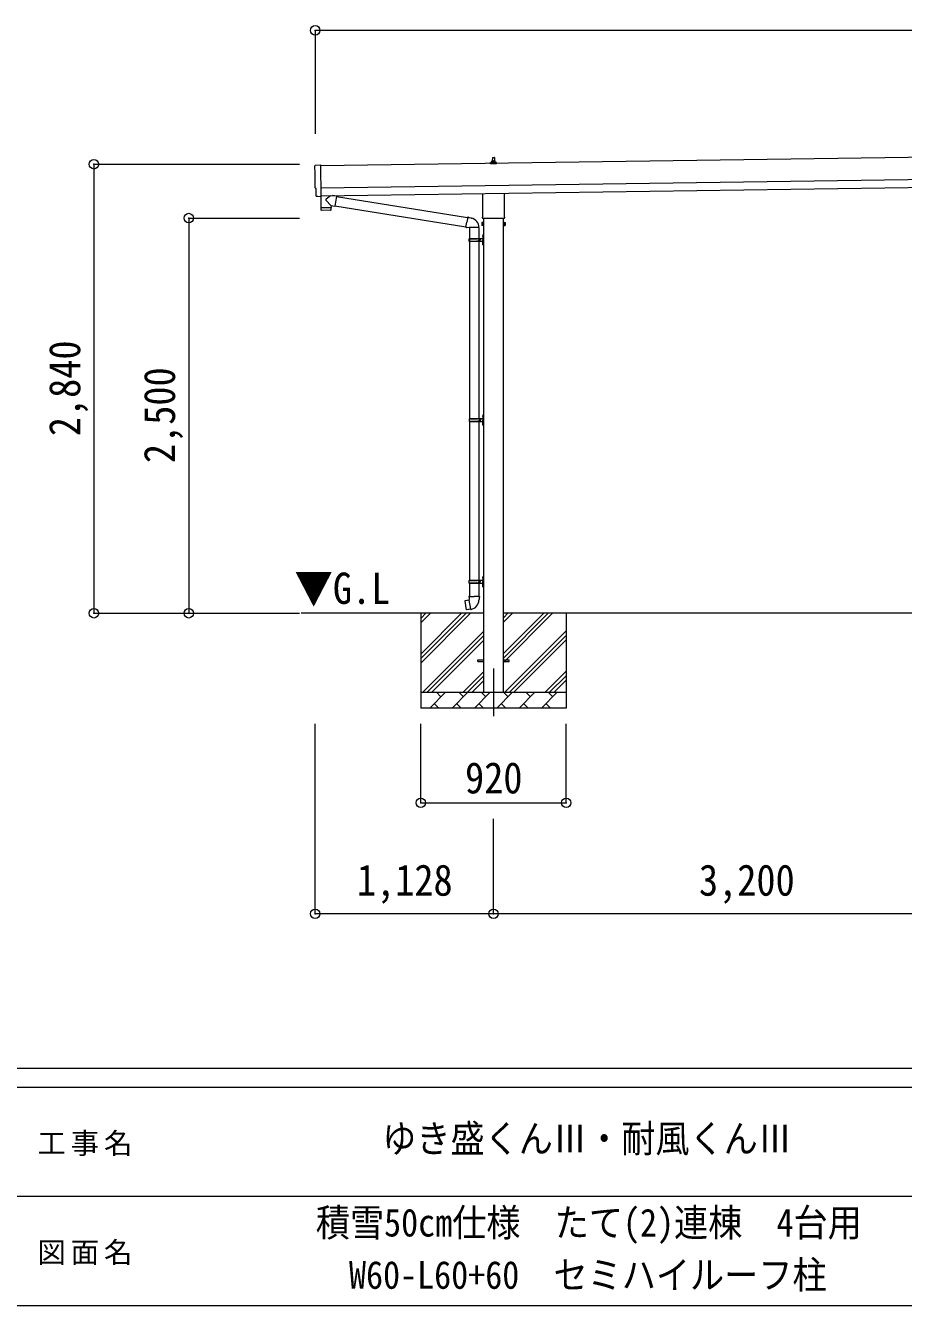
# Model space of a CAD drawing. Units: millimetres at full size, sheet at 1:60. Extents: x -16864 to 16864, y -11640 to 11640.
# Drawn here: x -814 to 4740, y -11640 to -3544 of the extents above; entities that cross this region are included whole.
import ezdxf
from ezdxf.enums import TextEntityAlignment as Align

# ---------------------------------------------------------------- set-up
doc = ezdxf.new("R2010")
doc.units = ezdxf.units.MM
doc.header["$LTSCALE"] = 60
doc.header["$PDMODE"] = 32
doc.header["$PDSIZE"] = 60
doc.linetypes.add('CHAIN1', pattern=[8, 5, -1, 1, -1])
for name, color, linetype, lineweight in [('0-1_Defpoints', 7, 'CHAIN1', 9), ('0-2_TEXT1', 4, 'Continuous', 9), ('0-3_SHAPE', 7, 'Continuous', 9), ('0-7_PARTS2', 7, 'Continuous', 9), ('0-8_TABLE1', 6, 'Continuous', 9), ('0-9_DIM1', 7, 'Continuous', 9), ('F-0', 7, 'Continuous', 9)]:
    doc.layers.add(name, color=color, linetype=linetype, lineweight=lineweight)
doc.styles.add('ＭＳ ゴシック', font='')
doc.styles.get('ＭＳ ゴシック').set_extended_font_data('MS Gothic')

msp = doc.modelspace()

# ---------------------------------------------------------------- linework, layer by layer
at = {"layer": '0-1_Defpoints'}
msp.add_line((2146.57, -7611.46), (2146.57, -7960.46), dxfattribs=at)
at = {"layer": '0-2_TEXT1'}
for p, q in [((6786.63, -4348.76), (1051.17, -4430.7)), ((2128.62, -4417.7), (2128.62, -4409.98)), ((2165.12, -4417.7), (2128.62, -4417.7)), ((2129.01, -4409.2), (2164.74, -4409.2)), ((2129.39, -4409.01), (2136.11, -4407.38)), ((2136.49, -4407.2), (2157.26, -4407.2)), ((2136.87, -4406.41), (2136.87, -4402.2)), ((2137.87, -4402.2), (2155.87, -4402.2)), ((2140.87, -4402.2), (2141.6, -4378.67)), ((2142.6, -4377.7), (2151.15, -4377.7)), ((2152.15, -4378.67), (2152.87, -4402.2)), ((2156.87, -4406.41), (2156.87, -4402.2)), ((2164.36, -4409.01), (2157.64, -4407.38)), ((2165.12, -4417.7), (2165.12, -4409.98)), ((1053.17, -4570.68), (6788.63, -4488.75)), ((1053.88, -4620.68), (6789.35, -4538.74)), ((2078.27, -4751.68), (2078.27, -4606.04)), ((2214.87, -4604.09), (2214.87, -4751.68)), ((1034.31, -4624.73), (1027.38, -4624.46)), ((2076.57, -4760.46), (2076.57, -4754.96)), ((2214.5, -4763.96), (2078.63, -4763.96)), ((2084.07, -4763.96), (2084.07, -7761.46)), ((2209.07, -7761.46), (2209.07, -4763.96)), ((2216.57, -4754.96), (2216.57, -4760.46)), ((2072.57, -4789.96), (2073.33, -4788.64)), ((2072.57, -4789.96), (2072.57, -4806.96)), ((2072.57, -4806.96), (2073.33, -4808.27)), ((2079.57, -4793.55), (2073.33, -4793.55)), ((2079.57, -4803.36), (2073.33, -4803.36)), ((2079.57, -4808.27), (2073.33, -4808.27)), ((2082.07, -4807.66), (2079.57, -4807.66)), ((2211.07, -4807.66), (2213.57, -4807.66)), ((2213.57, -4793.55), (2219.81, -4793.55)), ((2213.57, -4803.36), (2219.81, -4803.36)), ((2213.57, -4808.27), (2219.81, -4808.27)), ((2220.57, -4789.96), (2219.81, -4788.64)), ((2220.57, -4806.96), (2219.81, -4808.27)), ((2220.57, -4789.96), (2220.57, -4806.96)), ((2046.57, -7556.96), (2084.07, -7556.96)), ((2046.57, -7565.96), (2046.57, -7556.96)), ((2046.57, -7556.96), (2084.07, -7556.96)), ((2046.57, -7565.96), (2046.57, -7556.96)), ((2046.57, -7565.96), (2084.07, -7565.96)), ((2046.57, -7565.96), (2084.07, -7565.96)), ((2209.07, -7556.96), (2246.57, -7556.96)), ((2209.07, -7556.96), (2246.57, -7556.96)), ((2209.07, -7565.96), (2246.57, -7565.96)), ((2209.07, -7565.96), (2246.57, -7565.96)), ((2246.57, -7565.96), (2246.57, -7556.96)), ((2246.57, -7565.96), (2246.57, -7556.96))]:
    msp.add_line(p, q, dxfattribs=at)
for points in [[(1019.55, -4427.71), (1051.1, -4425.61), (1053.92, -4623.44)], [(1024.5, -4621.51), (1023.83, -4574.49), (1023.23, -4574.5)], [(1035.05, -4624.44), (1035.7, -4623.8), (1053.94, -4624.45)], [(2079.57, -4808.27), (2079.57, -4788.64), (2073.33, -4788.64)], [(2079.57, -4807.66), (2079.57, -4789.26), (2082.07, -4789.26)], [(2213.57, -4807.66), (2213.57, -4789.26), (2211.07, -4789.26)], [(2213.57, -4808.27), (2213.57, -4788.64), (2219.81, -4788.64)]]:
    msp.add_lwpolyline(points, dxfattribs=at)
for points in [[(2082.07, -4808.96), (2082.07, -4787.96), (2084.07, -4787.96), (2084.07, -4808.96)], [(2211.07, -4808.96), (2211.07, -4787.96), (2209.07, -4787.96), (2209.07, -4808.96)]]:
    msp.add_lwpolyline(points, close=True, dxfattribs=at)
for centre, radius, start, end in [((2129.62, -4409.98), 1, 103.62699, 180), ((2135.87, -4406.41), 1, 283.62699, 0), ((2140.96, -4402.83), 4.13, 90, 171.17633), ((2137.87, -4403.2), 1, 90, 180), ((2142.6, -4378.7), 1, 90, 178.60509), ((2150.21, -4402.2), 4.83, 133.60282, 180), ((2143.54, -4402.2), 4.83, 0, 46.39718), ((2151.15, -4378.7), 1, 1.39491, 90), ((2152.79, -4402.83), 4.13, 8.82367, 90), ((2155.87, -4403.2), 1, 0, 90), ((2157.87, -4406.41), 1, 180, 256.37301), ((2164.12, -4409.98), 1, 0, 76.37301), ((2080.57, -4754.96), 4, 125.09963, 180), ((2080.57, -4760.46), 4, 180, 194.47751), ((2080.57, -4760.46), 4, 194.47751, 241.04498), ((2212.57, -4760.46), 4, 298.95502, 345.52249), ((2212.57, -4754.96), 4, 0, 54.90037), ((2212.57, -4760.46), 4, 345.52249, 0), ((2076.91, -4791.09), 4.34, 145.61575, 214.38425), ((2088.81, -4798.46), 16.24, 162.41205, 197.58795), ((2076.91, -4805.82), 4.34, 145.61575, 214.38425), ((2216.22, -4791.09), 4.34, 325.61575, 34.38425), ((2204.33, -4798.46), 16.24, 342.41205, 17.58795), ((2216.22, -4805.82), 4.34, 325.61575, 34.38425)]:
    msp.add_arc(centre, radius, start, end, dxfattribs=at)
for centre, major_axis, ratio, start_param, end_param in [((1019.75, -4430.71), (-3, -0.04), 0.99863, 4.7647489, 6.2979817), ((-3744.62, -4569.2), (4762.89, 68.04), 0.99863, 6.2686928, 6.2979817), ((1023.17, -4570.1), (-4.41, -0.06), 0.99863, 6.2686928, 7.8539816), ((1027.5, -4621.46), (-2.15, -2.1), 0.9974, 5.5252311, 7.0411395), ((1034.35, -4623.73), (-0.717, -0.7), 0.9974, 0.7579542, 1.5707963)]:
    msp.add_ellipse(centre, major_axis=major_axis, ratio=ratio, start_param=start_param, end_param=end_param, dxfattribs=at)
at = {"layer": '0-3_SHAPE'}
for p, q in [((2084.07, -7261.46), (930.12, -7261.46)), ((1686.57, -7261.46), (1686.57, -7861.46)), ((1686.57, -7293.66), (1718.77, -7261.46)), ((1686.57, -7519.94), (1945.05, -7261.46)), ((1686.57, -7548.22), (1973.33, -7261.46)), ((1686.57, -7576.51), (2001.62, -7261.46)), ((1686.57, -7321.95), (1747.06, -7261.46)), ((1686.57, -7265.38), (1690.49, -7261.46)), ((5284.07, -7261.46), (2209.07, -7261.46)), ((2209.07, -7290.28), (2237.89, -7261.46)), ((2209.07, -7318.57), (2266.18, -7261.46)), ((2209.07, -7573.12), (2520.73, -7261.46)), ((2209.07, -7516.55), (2464.17, -7261.46)), ((2209.07, -7544.84), (2492.45, -7261.46)), ((2606.57, -7261.46), (2606.57, -7861.46)), ((1701.57, -7759.5), (2084.07, -7377)), ((1727.89, -7761.46), (2084.07, -7405.28)), ((1756.18, -7761.46), (2084.07, -7433.57)), ((2218.72, -7761.46), (2606.57, -7373.61)), ((2247.01, -7761.46), (2606.57, -7401.9)), ((2275.29, -7761.46), (2606.57, -7430.18)), ((1954.17, -7761.46), (2084.07, -7631.55)), ((1982.45, -7761.46), (2084.07, -7659.84)), ((2010.73, -7761.46), (2084.07, -7688.12)), ((2473.28, -7761.46), (2606.57, -7628.17)), ((2501.57, -7761.46), (2606.57, -7656.46)), ((2529.85, -7761.46), (2606.57, -7684.74)), ((1686.57, -7761.46), (2606.57, -7761.46)), ((1743.01, -7861.46), (1843.01, -7761.46)), ((1814.46, -7790.01), (1785.91, -7761.46)), ((1884.43, -7861.46), (1984.43, -7761.46)), ((1955.88, -7790.01), (1927.33, -7761.46)), ((2025.86, -7861.46), (2125.86, -7761.46)), ((2097.3, -7790.01), (2068.75, -7761.46)), ((2167.28, -7861.46), (2267.28, -7761.46)), ((2238.72, -7790.01), (2210.17, -7761.46)), ((2308.7, -7861.46), (2408.7, -7761.46)), ((2380.14, -7790.01), (2351.59, -7761.46)), ((2450.12, -7861.46), (2550.12, -7761.46)), ((2521.57, -7790.01), (2493.01, -7761.46)), ((1771.57, -7832.9), (1800.12, -7861.46)), ((1912.99, -7832.9), (1941.54, -7861.46)), ((2054.41, -7832.9), (2082.96, -7861.46)), ((2195.83, -7832.9), (2224.38, -7861.46)), ((2337.25, -7832.9), (2365.81, -7861.46)), ((2478.67, -7832.9), (2507.23, -7861.46)), ((2606.57, -7861.46), (1686.57, -7861.46))]:
    msp.add_line(p, q, dxfattribs=at)
at = {"layer": '0-8_TABLE1'}
for p, q in [((1018.57, -3573.82), (1018.57, -4228.15)), ((12877.57, -3573.82), (1018.57, -3573.82)), ((-381.43, -4421.16), (919.26, -4421.16)), ((-381.43, -4421.16), (-381.43, -7261.46)), ((218.57, -4761.46), (919.26, -4761.46)), ((218.57, -4761.46), (218.57, -7261.46)), ((-381.43, -7261.46), (919.26, -7261.46)), ((1018.26, -9162.46), (1018.26, -7960.46)), ((1686.57, -8460.46), (1686.57, -7960.46)), ((2606.57, -8460.46), (2606.57, -7960.46)), ((1686.57, -8460.46), (2606.57, -8460.46)), ((2146.57, -9162.46), (2146.57, -8562.46)), ((2146.57, -9162.46), (1018.26, -9162.46)), ((5346.57, -9162.46), (2146.57, -9162.46))]:
    msp.add_line(p, q, dxfattribs=at)
for p in [(1018.57, -3573.82), (1018.57, -3573.82), (-381.43, -4421.16), (218.57, -4761.46), (-381.43, -7261.46), (218.57, -7261.46), (1686.57, -8460.46), (2606.57, -8460.46), (1018.26, -9162.46), (2146.57, -9162.46)]:
    msp.add_point(p, dxfattribs=at)
at = {"layer": '0-9_DIM1'}
for p, q in [((1053.92, -4623.44), (1053.94, -4624.45)), ((1059.05, -4695.61), (1059.09, -4696.61)), ((1118.38, -4682.75), (1087.5, -4649.64)), ((1115.33, -4619.8), (1087.68, -4642.31)), ((1114.05, -4694.83), (1114.04, -4695.83)), ((1118.38, -4682.75), (1142.79, -4686.69)), ((1118.38, -4682.75), (1118.55, -4694.76)), ((1152.95, -4623.81), (1127.11, -4619.63)), ((1152.95, -4623.81), (1142.79, -4686.69)), ((1143.08, -4684.87), (1972.58, -4816.94)), ((1152.65, -4625.64), (1983, -4757.84)), ((1054.57, -4696.68), (1054.98, -4709.72)), ((1115.56, -4711.81), (1058.03, -4712.63)), ((1983.32, -4756.03), (1977.79, -4787.39)), ((1983.32, -4756.03), (1984.47, -4754.05)), ((1984.47, -4754.05), (1988.03, -4754.67)), ((1988.03, -4754.67), (1988.44, -4757.02)), ((2002.96, -4759.84), (2004.64, -4761.47)), ((2004.64, -4761.47), (2006.76, -4761.92)), ((1972.26, -4818.76), (1977.79, -4787.39)), ((1972.26, -4818.76), (1972.66, -4821.01)), ((1972.26, -4818.76), (1977.41, -4819.58)), ((1972.66, -4821.01), (1976.22, -4821.64)), ((1976.22, -4821.64), (1977.41, -4819.58)), ((1977.41, -4819.58), (1992.02, -4821.89)), ((1992.02, -4821.89), (1994.22, -4820.91)), ((2054.52, -4821.3), (1993.34, -4821.3)), ((1994.07, -4821.3), (1994.07, -4890.59)), ((2054.07, -4821.3), (2054.07, -4890.59)), ((1991.07, -4892.59), (2041.4, -4892.59)), ((1991.07, -4906.59), (2041.4, -4906.59)), ((1992.07, -4890.59), (2078.07, -4890.59)), ((1992.07, -4890.59), (1992.07, -4892.59)), ((1992.07, -4908.59), (1992.07, -4906.59)), ((1992.07, -4908.59), (2078.07, -4908.59)), ((1994.07, -4890.38), (1994.07, -6029.96)), ((2051.07, -4890.59), (2051.07, -4895.09)), ((2051.07, -4895.09), (2053.07, -4895.09)), ((2051.07, -4908.59), (2051.07, -4904.09)), ((2051.07, -4904.09), (2053.07, -4904.09)), ((2053.07, -4895.09), (2053.07, -4899.59)), ((2053.07, -4904.09), (2053.07, -4899.59)), ((2054.07, -4890.38), (2054.07, -6029.96)), ((2059.07, -4890.59), (2059.07, -4899.59)), ((2059.07, -4895.09), (2062.07, -4895.09)), ((2059.07, -4908.59), (2059.07, -4899.59)), ((2059.07, -4904.09), (2062.07, -4904.09)), ((2062.07, -4895.09), (2062.07, -4899.59)), ((2062.07, -4904.09), (2062.07, -4899.59)), ((2077.76, -4873.45), (2079.81, -4874.44)), ((2077.76, -4921.45), (2079.81, -4922.44)), ((2079.03, -4871.44), (2079.67, -4871.44)), ((2079.03, -4871.44), (2079.03, -4879.74)), ((2079.03, -4879.74), (2079.67, -4879.74)), ((2079.03, -4919.44), (2079.67, -4919.44)), ((2079.03, -4919.44), (2079.03, -4927.74)), ((2079.03, -4927.74), (2079.67, -4927.74)), ((2079.67, -4871.44), (2079.67, -4879.74)), ((2079.67, -4871.44), (2080.07, -4871.84)), ((2079.67, -4879.74), (2080.07, -4879.34)), ((2079.67, -4919.44), (2079.67, -4927.74)), ((2079.67, -4919.44), (2080.07, -4919.84)), ((2079.67, -4927.74), (2080.07, -4927.34)), ((2079.81, -4874.44), (2080.42, -4875.59)), ((2079.81, -4922.44), (2080.42, -4923.59)), ((2080.07, -4867.59), (2083.07, -4866.09)), ((2080.07, -4867.59), (2080.07, -4899.59)), ((2080.07, -4871.84), (2080.07, -4879.34)), ((2080.07, -4931.59), (2080.07, -4899.59)), ((2080.07, -4919.84), (2080.07, -4927.34)), ((2080.07, -4931.59), (2083.07, -4933.09)), ((2083.07, -4866.09), (2083.07, -4899.59)), ((2083.07, -4866.09), (2084.07, -4866.09)), ((2083.07, -4933.09), (2083.07, -4899.59)), ((2083.07, -4933.09), (2084.07, -4933.09)), ((2084.07, -4866.09), (2084.07, -4899.59)), ((2084.07, -4933.09), (2084.07, -4899.59)), ((1993.57, -6031.96), (2043.9, -6031.96)), ((1993.57, -6045.96), (2043.9, -6045.96)), ((1994.07, -6047.95), (1994.07, -7052.46)), ((1994.57, -6029.96), (1994.57, -6031.96)), ((1994.57, -6029.96), (2078.07, -6029.96)), ((1994.57, -6047.96), (1994.57, -6045.96)), ((1994.57, -6047.96), (2078.07, -6047.96)), ((2053.57, -6029.96), (2053.57, -6034.46)), ((2053.57, -6034.46), (2055.57, -6034.46)), ((2053.57, -6047.96), (2053.57, -6043.46)), ((2053.57, -6043.46), (2055.57, -6043.46)), ((2054.07, -6047.95), (2054.07, -7052.46)), ((2055.57, -6034.46), (2055.57, -6038.96)), ((2055.57, -6043.46), (2055.57, -6038.96)), ((2061.57, -6029.96), (2061.57, -6038.96)), ((2061.57, -6034.46), (2064.57, -6034.46)), ((2061.57, -6047.96), (2061.57, -6038.96)), ((2061.57, -6043.46), (2064.57, -6043.46)), ((2064.57, -6034.46), (2064.57, -6038.96)), ((2064.57, -6043.46), (2064.57, -6038.96)), ((2077.76, -6012.81), (2079.81, -6013.81)), ((2077.76, -6060.81), (2079.81, -6061.81)), ((2079.03, -6010.81), (2079.67, -6010.81)), ((2079.03, -6010.81), (2079.03, -6019.11)), ((2079.03, -6019.11), (2079.67, -6019.11)), ((2079.03, -6058.81), (2079.67, -6058.81)), ((2079.03, -6058.81), (2079.03, -6067.11)), ((2079.03, -6067.11), (2079.67, -6067.11)), ((2079.67, -6010.81), (2079.67, -6019.11)), ((2079.67, -6010.81), (2080.07, -6011.21)), ((2079.67, -6019.11), (2080.07, -6018.71)), ((2079.67, -6058.81), (2079.67, -6067.11)), ((2079.67, -6058.81), (2080.07, -6059.21)), ((2079.67, -6067.11), (2080.07, -6066.71)), ((2079.81, -6013.81), (2080.42, -6014.96)), ((2079.81, -6061.81), (2080.42, -6062.96)), ((2080.07, -6006.96), (2083.07, -6005.46)), ((2080.07, -6006.96), (2080.07, -6038.96)), ((2080.07, -6011.21), (2080.07, -6018.71)), ((2080.07, -6070.96), (2080.07, -6038.96)), ((2080.07, -6059.21), (2080.07, -6066.71)), ((2080.07, -6070.96), (2083.07, -6072.46)), ((2083.07, -6005.46), (2083.07, -6038.96)), ((2083.07, -6005.46), (2084.07, -6005.46)), ((2083.07, -6072.46), (2083.07, -6038.96)), ((2084.07, -6005.46), (2084.07, -6038.96)), ((2084.07, -6072.46), (2084.07, -6038.96)), ((2083.07, -6072.46), (2084.07, -6072.46)), ((2077.76, -7035.31), (2079.81, -7036.31)), ((2079.03, -7033.31), (2079.67, -7033.31)), ((2079.03, -7033.31), (2079.03, -7041.61)), ((2079.03, -7041.61), (2079.67, -7041.61)), ((2079.67, -7033.31), (2079.67, -7041.61)), ((2079.67, -7033.31), (2080.07, -7033.71)), ((2079.67, -7041.61), (2080.07, -7041.21)), ((2079.81, -7036.31), (2080.42, -7037.46)), ((2080.07, -7029.46), (2083.07, -7027.96)), ((2080.07, -7029.46), (2080.07, -7061.46)), ((2080.07, -7033.71), (2080.07, -7041.21)), ((2083.07, -7027.96), (2083.07, -7061.46)), ((2083.07, -7027.96), (2084.07, -7027.96)), ((2084.07, -7027.96), (2084.07, -7061.46)), ((1991.07, -7054.46), (2041.4, -7054.46)), ((1991.07, -7068.46), (2041.4, -7068.46)), ((1992.07, -7052.46), (2078.07, -7052.46)), ((1992.07, -7052.46), (1992.07, -7054.46)), ((1992.07, -7070.46), (1992.07, -7068.46)), ((1992.07, -7070.46), (2078.07, -7070.46)), ((1994.07, -7070.46), (1994.07, -7155.38)), ((2051.07, -7052.46), (2051.07, -7056.96)), ((2051.07, -7056.96), (2053.07, -7056.96)), ((2051.07, -7070.46), (2051.07, -7065.96)), ((2051.07, -7065.96), (2053.07, -7065.96)), ((2053.07, -7056.96), (2053.07, -7061.46)), ((2053.07, -7065.96), (2053.07, -7061.46)), ((2054.07, -7070.46), (2054.07, -7155.38)), ((2059.07, -7052.46), (2059.07, -7061.46)), ((2059.07, -7056.96), (2062.07, -7056.96)), ((2059.07, -7070.46), (2059.07, -7061.46)), ((2059.07, -7065.96), (2062.07, -7065.96)), ((2062.07, -7056.96), (2062.07, -7061.46)), ((2062.07, -7065.96), (2062.07, -7061.46)), ((2077.76, -7083.31), (2079.81, -7084.31)), ((2079.03, -7081.31), (2079.67, -7081.31)), ((2079.03, -7081.31), (2079.03, -7089.61)), ((2079.03, -7089.61), (2079.67, -7089.61)), ((2079.67, -7081.31), (2079.67, -7089.61)), ((2079.67, -7081.31), (2080.07, -7081.71)), ((2079.67, -7089.61), (2080.07, -7089.21)), ((2079.81, -7084.31), (2080.42, -7085.46)), ((2080.07, -7093.46), (2080.07, -7061.46)), ((2080.07, -7081.71), (2080.07, -7089.21)), ((2080.07, -7093.46), (2083.07, -7094.96)), ((2083.07, -7094.96), (2083.07, -7061.46)), ((2083.07, -7094.96), (2084.07, -7094.96)), ((2084.07, -7094.96), (2084.07, -7061.46)), ((1965.61, -7183.84), (1964.8, -7185)), ((1964.8, -7185), (1974.42, -7239.56)), ((1993.47, -7178.59), (1965.61, -7183.84)), ((1978.35, -7181.23), (1978.14, -7181.47)), ((1992.22, -7155.38), (1990.07, -7156.17)), ((1990.07, -7156.17), (1990.07, -7159.78)), ((1990.07, -7159.78), (1992.31, -7160.6)), ((1992.22, -7155.38), (2024.07, -7155.38)), ((1992.22, -7155.38), (1992.31, -7160.6)), ((1992.31, -7160.6), (1992.57, -7175.38)), ((1992.57, -7175.38), (1993.92, -7177.38)), ((2003.83, -7235.88), (1993.7, -7178.41)), ((1993.72, -7177.59), (1993.72, -7178.29)), ((1993.92, -7177.38), (1993.88, -7177.39)), ((2055.92, -7155.38), (2024.07, -7155.38)), ((2054.25, -7177.33), (2054.18, -7179.49)), ((2055.57, -7175.38), (2054.25, -7177.33)), ((2058.07, -7159.78), (2055.83, -7160.6)), ((2055.92, -7155.38), (2058.07, -7156.17)), ((2058.07, -7156.17), (2058.07, -7159.78)), ((1988.44, -7238.47), (1988.16, -7238.32)), ((2004.13, -7236.64), (2003.89, -7235.98))]:
    msp.add_line(p, q, dxfattribs=at)
for points in [[(1053.54, -4624.43), (1054.55, -4695.68), (1118.55, -4694.76)], [(1118.52, -4708.82), (1118.56, -4695.76), (1054.57, -4696.68)], [(1983.32, -4756.03), (1988.44, -4757.02), (2002.96, -4759.84)], [(2077.76, -4877.74), (2079.81, -4876.74), (2080.42, -4875.59)], [(2077.76, -4925.74), (2079.81, -4924.74), (2080.42, -4923.59)], [(2077.76, -6017.1), (2079.81, -6016.11), (2080.42, -6014.96)], [(2077.76, -6065.1), (2079.81, -6064.11), (2080.42, -6062.96)], [(2077.76, -7039.6), (2079.81, -7038.61), (2080.42, -7037.46)], [(2077.76, -7087.6), (2079.81, -7086.61), (2080.42, -7085.46)], [(1980.59, -7181.01), (1980.31, -7180.86), (1978.35, -7181.23)], [(2055.92, -7155.38), (2055.83, -7160.6), (2055.57, -7175.38)], [(2003.56, -7235.79), (1975.58, -7240.39), (1974.42, -7239.56)], [(1990.63, -7237.91), (1990.42, -7238.15), (1988.44, -7238.47)]]:
    msp.add_lwpolyline(points, dxfattribs=at)
for centre, radius, start, end in [((1090.99, -4646.06), 5, 131.47396, 225.79244), ((1057.98, -4709.63), 3, 181.81845, 270.86677), ((1115.52, -4708.81), 3, 270.81845, 359.81845), ((1994.22, -4820.91), 60.3, 359.62495, 78), ((2039.82, -4899.59), 49.25, 171.82876, 180.00002), ((2039.82, -4899.59), 49.25, 180.00002, 188.17127), ((2041.4, -4890.59), 2, 270, 359.99998), ((2041.4, -4908.59), 2, 0.00005, 90.00004), ((2083.36, -4875.59), 6, 136.21765, 223.78235), ((2083.36, -4923.59), 6, 136.21765, 223.78235), ((2078.07, -4888.59), 2, 270, 359.99998), ((2078.07, -4910.59), 2, 0.00005, 90.00004), ((2042.32, -6038.96), 49.25, 171.82876, 180.00002), ((2042.32, -6038.96), 49.25, 180.00002, 188.17127), ((2043.9, -6029.96), 2, 270, 359.99998), ((2043.9, -6047.96), 2, 0.00005, 90.00004), ((2083.36, -6014.96), 6, 136.21765, 223.78235), ((2083.36, -6062.96), 6, 136.21765, 223.78235), ((2078.07, -6027.96), 2, 270, 359.99998), ((2078.07, -6049.96), 2, 0.00005, 90.00004), ((2083.36, -7037.46), 6, 136.21765, 223.78235), ((2039.82, -7061.46), 49.25, 171.82876, 180.00002), ((2039.82, -7061.46), 49.25, 180.00002, 188.17127), ((2041.4, -7052.46), 2, 270, 359.99998), ((2041.4, -7070.46), 2, 0.00005, 90.00004), ((2083.36, -7085.46), 6, 136.21765, 223.78235), ((2078.07, -7050.46), 2, 270, 359.99998), ((2078.07, -7072.46), 2, 0.00005, 90.00004), ((1993.42, -7178.29), 0.3, 280.66842, 0), ((1993.92, -7177.59), 0.2, 100, 180), ((1993.92, -7177.38), 60.3, 279.96938, 358), ((2003.61, -7236.08), 0.3, 20, 99.33158), ((2004.32, -7236.58), 0.2, 200, 279.96938)]:
    msp.add_arc(centre, radius, start, end, dxfattribs=at)
at = {"layer": 'F-0', "color": 5, "lineweight": 5}
for p, q in [((-16864.12, -10140), (16015.88, -10140)), ((-16864.12, -10260), (10682.37, -10260)), ((-6897.63, -10950), (5402.37, -10950)), ((-16864.12, -11640), (16015.88, -11640))]:
    msp.add_line(p, q, dxfattribs=at)

# ---------------------------------------------------------------- texts
at = {"layer": '0-7_PARTS2', "style": 'ＭＳ ゴシック', "width": 0.9}
msp.add_text('▼G.L', height=197.9, dxfattribs=at).set_placement((887.4, -7261.74), align=Align.BOTTOM_LEFT)
at = {"layer": '0-8_TABLE1', "color": 7, "style": 'ＭＳ ゴシック', "width": 0.9}
for s, p in [('2,840', (-408.93, -6141.31)), ('2,500', (191.07, -6311.46))]:
    msp.add_text(s, height=197.9, rotation=90, dxfattribs=at).set_placement(p, align=Align.BOTTOM_LEFT)
for s, p in [('920', (1966.57, -8460.46)), ('1,128', (1282.41, -9107.46)), ('3,200', (3446.57, -9107.46))]:
    msp.add_text(s, height=197.9, dxfattribs=at).set_placement(p, align=Align.BOTTOM_LEFT)
at = {"layer": 'F-0', "style": 'ＭＳ ゴシック', "width": 0.9}
for s, p in [('ゆき盛くんⅢ・耐風くんⅢ', (1442.37, -10725)), ('積雪50cm仕様\u3000たて(2)連棟\u30004台用', (1022.37, -11256.91)), ('W60-L60+60\u3000セミハイルーフ柱', (1232.37, -11587.74))]:
    msp.add_text(s, height=176, dxfattribs=at).set_placement(p, align=Align.BOTTOM_LEFT)
at = {"layer": 'F-0', "char_height": 132, "attachment_point": 7, "style": 'ＭＳ ゴシック'}
for s, insert in [('\\T1.17;工事名', (-739.42, -10695)), ('\\T1.17;図面名', (-739.42, -11385))]:
    msp.add_mtext(s, dxfattribs=dict(at, insert=insert))

doc.saveas('drawing.dxf')
